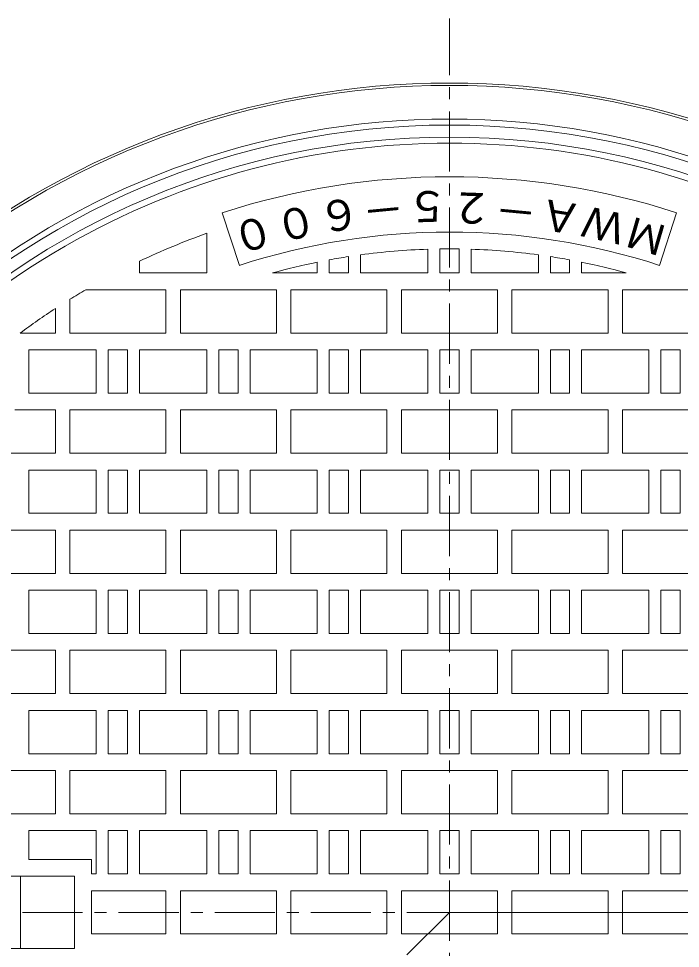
# Model space of a CAD drawing. Units: millimetres, scale not verified. Extents: x -884 to 950, y -677 to 695.
# Drawn here: x -528.2 to -252.7, y 308.7 to 695.5 of the extents above; entities that cross this region are included whole.
import ezdxf
from ezdxf.enums import TextEntityAlignment as Align

# ---------------------------------------------------------------- set-up
doc = ezdxf.new("R2010")
doc.units = ezdxf.units.MM
doc.header["$LTSCALE"] = 5
doc.linetypes.add('CHAIN1', pattern=[8, 5, -1, 1, -1])
for name, color, linetype, lineweight in [('8-1', 2, 'Continuous', 9), ('8-2', 3, 'Continuous', 9), ('8-5', 7, 'Continuous', 9)]:
    doc.layers.add(name, color=color, linetype=linetype, lineweight=lineweight)
doc.styles.add('ＭＳ ゴシック', font='')
doc.styles.get('ＭＳ ゴシック').set_extended_font_data('MS Gothic')

msp = doc.modelspace()

# ---------------------------------------------------------------- linework, layer by layer
at = {"layer": '8-1'}
for centre, radius, start, end in [((-348.876, 323.701), 345, 89.99998, 130.63274), ((-348.876, 323.701), 344, 89.99998, 130.63275), ((-348.875, 323.701), 345, 49.36726, 90.00002), ((-348.875, 323.701), 344, 49.36725, 90.00002), ((-348.876, 323.701), 330, 90, 130.55643), ((-348.876, 323.701), 330, 49.44357, 90), ((-348.876, 323.701), 327.5, 90, 270), ((-348.876, 323.701), 327.5, 270, 90), ((-348.876, 323.701), 322.5, 90, 270), ((-348.876, 323.701), 322.5, 270, 90)]:
    msp.add_arc(centre, radius, start, end, dxfattribs=at)
at = {"layer": '8-2', "linetype": 'CHAIN1'}
for p, q in [((-348.876, -48.091), (-348.875, 695.494)), ((18.444, 323.701), (-739.031, 323.702))]:
    msp.add_line(p, q, dxfattribs=at)
at = {"layer": '8-2'}
for p, q in [((-436.327, 592.85), (-443.435, 614.725)), ((-261.423, 592.85), (-254.316, 614.725)), ((-449.875, 606.189), (-449.875, 589.701)), ((-357.875, 599.555), (-357.875, 589.701)), ((-352.875, 599.672), (-352.875, 589.701)), ((-344.875, 599.672), (-344.875, 589.701)), ((-339.875, 599.555), (-339.875, 589.701)), ((-390.875, 596.487), (-390.875, 589.701)), ((-385.875, 597.21), (-385.875, 589.701)), ((-311.876, 597.21), (-311.876, 589.701)), ((-306.876, 596.487), (-306.876, 589.701)), ((-477.875, 594.55), (-477.875, 589.701)), ((-403.875, 594.166), (-403.875, 589.701)), ((-398.875, 595.135), (-398.875, 589.701)), ((-298.875, 595.135), (-298.875, 589.701)), ((-293.875, 594.166), (-293.875, 589.701)), ((-449.875, 589.701), (-477.875, 589.701)), ((-403.875, 589.701), (-422.496, 589.701)), ((-398.875, 589.701), (-390.875, 589.701)), ((-357.875, 589.701), (-385.875, 589.701)), ((-352.875, 589.701), (-344.875, 589.701)), ((-339.875, 589.701), (-311.876, 589.701)), ((-298.875, 589.701), (-306.876, 589.701)), ((-293.875, 589.701), (-275.254, 589.701)), ((-500.266, 582.701), (-466.875, 582.701)), ((-466.875, 564.701), (-466.875, 582.701)), ((-420.875, 564.701), (-420.875, 582.701)), ((-374.875, 564.701), (-374.875, 582.701)), ((-368.875, 582.701), (-328.876, 582.701)), ((-368.875, 564.701), (-368.875, 582.701)), ((-328.876, 564.701), (-328.876, 582.701)), ((-322.875, 564.701), (-322.875, 582.701)), ((-276.875, 564.701), (-276.875, 582.701)), ((-506.875, 564.701), (-506.875, 578.723)), ((-512.875, 564.701), (-512.875, 574.907)), ((-512.875, 564.701), (-527.535, 564.701)), ((-466.875, 564.701), (-506.875, 564.701)), ((-420.875, 564.701), (-460.875, 564.701)), ((-374.875, 564.701), (-414.875, 564.701)), ((-368.875, 564.701), (-328.876, 564.701)), ((-322.875, 564.701), (-282.876, 564.701)), ((-276.875, 564.701), (-236.876, 564.701)), ((-523.875, 557.701), (-523.875, 539.701)), ((-495.875, 557.701), (-523.875, 557.701)), ((-495.875, 557.701), (-495.875, 539.701)), ((-490.875, 557.701), (-490.875, 539.701)), ((-490.875, 557.701), (-482.875, 557.701)), ((-482.875, 557.701), (-482.875, 539.701)), ((-477.875, 557.701), (-477.875, 539.701)), ((-449.875, 557.701), (-477.875, 557.701)), ((-449.875, 557.701), (-449.875, 539.701)), ((-444.875, 557.701), (-444.875, 539.701)), ((-444.875, 557.701), (-436.875, 557.701)), ((-436.875, 557.701), (-436.876, 539.701)), ((-431.875, 557.701), (-431.876, 539.701)), ((-403.875, 557.701), (-431.875, 557.701)), ((-403.875, 557.701), (-403.875, 539.701)), ((-398.875, 557.701), (-398.875, 539.701)), ((-398.875, 557.701), (-390.875, 557.701)), ((-390.875, 557.701), (-390.875, 539.701)), ((-385.875, 557.701), (-385.875, 539.701)), ((-357.875, 557.701), (-385.875, 557.701)), ((-357.875, 557.701), (-357.875, 539.701)), ((-352.875, 557.701), (-344.875, 557.701)), ((-352.875, 557.701), (-352.875, 539.701)), ((-344.875, 557.701), (-344.875, 539.701)), ((-339.875, 557.701), (-311.876, 557.701)), ((-339.875, 557.701), (-339.875, 539.701)), ((-311.876, 557.701), (-311.876, 539.701)), ((-306.876, 557.701), (-306.876, 539.701)), ((-298.875, 557.701), (-306.876, 557.701)), ((-298.875, 557.701), (-298.875, 539.701)), ((-293.875, 557.701), (-265.875, 557.701)), ((-293.875, 557.701), (-293.875, 539.701)), ((-265.875, 557.701), (-265.875, 539.701)), ((-260.875, 557.701), (-260.875, 539.701)), ((-252.875, 557.701), (-260.875, 557.701)), ((-252.875, 557.701), (-252.875, 539.701)), ((-495.875, 539.701), (-523.875, 539.701)), ((-490.875, 539.701), (-482.875, 539.701)), ((-449.875, 539.701), (-477.875, 539.701)), ((-444.875, 539.701), (-436.876, 539.701)), ((-403.875, 539.701), (-431.876, 539.701)), ((-398.875, 539.701), (-390.875, 539.701)), ((-357.875, 539.701), (-385.875, 539.701)), ((-352.875, 539.701), (-344.875, 539.701)), ((-339.875, 539.701), (-311.876, 539.701)), ((-298.875, 539.701), (-306.876, 539.701)), ((-293.875, 539.701), (-265.875, 539.701)), ((-252.875, 539.701), (-260.875, 539.701)), ((-529.755, 532.701), (-512.875, 532.701)), ((-512.875, 514.701), (-512.875, 532.701)), ((-466.875, 514.701), (-466.875, 532.701)), ((-420.875, 514.701), (-420.875, 532.701)), ((-374.875, 514.701), (-374.875, 532.701)), ((-368.875, 532.701), (-328.876, 532.701)), ((-368.875, 514.701), (-368.875, 532.701)), ((-328.876, 514.701), (-328.876, 532.701)), ((-322.875, 514.701), (-322.875, 532.701)), ((-276.875, 514.701), (-276.875, 532.701)), ((-512.875, 514.701), (-533.873, 514.701)), ((-466.875, 514.701), (-506.875, 514.701)), ((-420.875, 514.701), (-460.875, 514.701)), ((-374.875, 514.701), (-414.875, 514.701)), ((-368.875, 514.701), (-328.876, 514.701)), ((-322.875, 514.701), (-282.876, 514.701)), ((-276.875, 514.701), (-236.876, 514.701)), ((-523.875, 507.701), (-523.875, 489.701)), ((-495.875, 507.701), (-523.875, 507.701)), ((-495.875, 507.701), (-495.875, 489.701)), ((-490.875, 507.701), (-490.875, 489.701)), ((-490.875, 507.701), (-482.875, 507.701)), ((-482.875, 507.701), (-482.875, 489.701)), ((-477.875, 507.701), (-477.875, 489.701)), ((-449.875, 507.701), (-477.875, 507.701)), ((-449.875, 507.701), (-449.875, 489.701)), ((-444.875, 507.701), (-444.875, 489.701)), ((-444.875, 507.701), (-436.876, 507.701)), ((-436.876, 507.701), (-436.876, 489.701)), ((-431.876, 507.701), (-431.876, 489.701)), ((-403.875, 507.701), (-431.876, 507.701)), ((-403.875, 507.701), (-403.875, 489.701)), ((-398.875, 507.701), (-398.875, 489.701)), ((-398.875, 507.701), (-390.875, 507.701)), ((-390.875, 507.701), (-390.875, 489.701)), ((-385.875, 507.701), (-385.875, 489.701)), ((-357.875, 507.701), (-385.875, 507.701)), ((-357.875, 507.701), (-357.875, 489.701)), ((-352.875, 507.701), (-344.875, 507.701)), ((-352.875, 507.701), (-352.875, 489.701)), ((-344.875, 507.701), (-344.875, 489.701)), ((-339.875, 507.701), (-311.876, 507.701)), ((-339.875, 507.701), (-339.875, 489.701)), ((-311.876, 507.701), (-311.876, 489.701)), ((-306.876, 507.701), (-306.876, 489.701)), ((-298.875, 507.701), (-306.876, 507.701)), ((-298.875, 507.701), (-298.875, 489.701)), ((-293.875, 507.701), (-265.875, 507.701)), ((-293.875, 507.701), (-293.875, 489.701)), ((-265.875, 507.701), (-265.875, 489.701)), ((-260.875, 507.701), (-260.875, 489.701)), ((-252.876, 507.701), (-260.875, 507.701)), ((-252.876, 507.701), (-252.876, 489.701)), ((-495.875, 489.701), (-523.875, 489.701)), ((-490.875, 489.701), (-482.875, 489.701)), ((-449.875, 489.701), (-477.875, 489.701)), ((-444.875, 489.701), (-436.876, 489.701)), ((-403.875, 489.701), (-431.876, 489.701)), ((-398.875, 489.701), (-390.875, 489.701)), ((-357.875, 489.701), (-385.875, 489.701)), ((-352.875, 489.701), (-344.875, 489.701)), ((-339.875, 489.701), (-311.876, 489.701)), ((-298.875, 489.701), (-306.876, 489.701)), ((-293.875, 489.701), (-265.875, 489.701)), ((-252.876, 489.701), (-260.875, 489.701)), ((-512.875, 464.701), (-512.875, 482.701)), ((-466.875, 464.701), (-466.875, 482.701)), ((-420.875, 464.701), (-420.875, 482.701)), ((-374.875, 464.701), (-374.875, 482.701)), ((-368.875, 482.701), (-328.876, 482.701)), ((-368.875, 464.701), (-368.875, 482.701)), ((-328.876, 464.701), (-328.876, 482.701)), ((-322.875, 464.701), (-322.875, 482.701)), ((-282.876, 482.701), (-322.875, 482.701)), ((-282.876, 464.701), (-282.876, 482.701)), ((-276.875, 464.701), (-276.875, 482.701)), ((-512.875, 464.701), (-552.875, 464.701)), ((-466.875, 464.701), (-506.875, 464.701)), ((-420.875, 464.701), (-460.875, 464.701)), ((-374.875, 464.701), (-414.875, 464.701)), ((-368.875, 464.701), (-328.876, 464.701)), ((-322.875, 464.701), (-282.876, 464.701)), ((-276.875, 464.701), (-236.876, 464.701)), ((-523.875, 457.701), (-523.875, 439.701)), ((-495.875, 457.701), (-523.875, 457.701)), ((-495.875, 457.701), (-495.875, 439.701)), ((-490.876, 457.701), (-490.876, 439.701)), ((-490.876, 457.701), (-482.875, 457.701)), ((-482.875, 457.701), (-482.875, 439.701)), ((-477.875, 457.701), (-477.875, 439.701)), ((-449.875, 457.701), (-477.875, 457.701)), ((-449.875, 457.701), (-449.875, 439.701)), ((-444.875, 457.701), (-444.875, 439.701)), ((-444.875, 457.701), (-436.876, 457.701)), ((-436.876, 457.701), (-436.876, 439.701)), ((-431.876, 457.701), (-431.876, 439.701)), ((-403.876, 457.701), (-431.876, 457.701)), ((-403.876, 457.701), (-403.876, 439.701)), ((-398.876, 457.701), (-398.876, 439.701)), ((-398.876, 457.701), (-390.875, 457.701)), ((-390.875, 457.701), (-390.875, 439.701)), ((-385.875, 457.701), (-385.875, 439.701)), ((-357.875, 457.701), (-385.875, 457.701)), ((-357.875, 457.701), (-357.875, 439.701)), ((-352.875, 457.701), (-344.875, 457.701)), ((-352.875, 457.701), (-352.875, 439.701)), ((-344.875, 457.701), (-344.875, 439.701)), ((-339.875, 457.701), (-339.875, 439.701)), ((-339.875, 457.701), (-311.876, 457.701)), ((-311.876, 457.701), (-311.876, 439.701)), ((-306.876, 457.701), (-306.876, 439.701)), ((-298.875, 457.701), (-306.876, 457.701)), ((-298.875, 457.701), (-298.875, 439.701)), ((-293.875, 457.701), (-265.875, 457.701)), ((-293.875, 457.701), (-293.875, 439.701)), ((-265.875, 457.701), (-265.875, 439.701)), ((-260.875, 457.701), (-260.875, 439.701)), ((-252.876, 457.701), (-260.875, 457.701)), ((-252.876, 457.701), (-252.876, 439.701)), ((-495.875, 439.701), (-523.875, 439.701)), ((-490.876, 439.701), (-482.875, 439.701)), ((-449.875, 439.701), (-477.875, 439.701)), ((-444.875, 439.701), (-436.876, 439.701)), ((-403.876, 439.701), (-431.876, 439.701)), ((-398.876, 439.701), (-390.875, 439.701)), ((-357.875, 439.701), (-385.875, 439.701)), ((-352.875, 439.701), (-344.875, 439.701)), ((-339.875, 439.701), (-311.876, 439.701)), ((-298.875, 439.701), (-306.876, 439.701)), ((-293.875, 439.701), (-265.875, 439.701)), ((-252.876, 439.701), (-260.875, 439.701)), ((-512.876, 414.701), (-512.876, 432.701)), ((-466.875, 414.701), (-466.875, 432.701)), ((-420.875, 414.701), (-420.875, 432.701)), ((-374.875, 414.701), (-374.875, 432.701)), ((-368.875, 432.701), (-328.876, 432.701)), ((-368.875, 414.701), (-368.875, 432.701)), ((-328.876, 414.701), (-328.876, 432.701)), ((-322.875, 414.701), (-322.875, 432.701)), ((-276.875, 414.701), (-276.875, 432.701)), ((-512.876, 414.701), (-552.875, 414.701)), ((-466.875, 414.701), (-506.875, 414.701)), ((-420.875, 414.701), (-460.876, 414.701)), ((-374.875, 414.701), (-414.875, 414.701)), ((-368.875, 414.701), (-328.876, 414.701)), ((-322.875, 414.701), (-282.876, 414.701)), ((-276.875, 414.701), (-236.876, 414.701)), ((-523.875, 407.701), (-523.875, 389.701)), ((-495.875, 407.701), (-523.875, 407.701)), ((-495.875, 407.701), (-495.875, 389.701)), ((-490.875, 407.701), (-490.875, 389.701)), ((-490.875, 407.701), (-482.875, 407.701)), ((-482.875, 407.701), (-482.875, 389.701)), ((-477.875, 407.701), (-477.875, 389.701)), ((-449.875, 407.701), (-477.875, 407.701)), ((-449.875, 407.701), (-449.875, 389.701)), ((-444.875, 407.702), (-444.875, 389.701)), ((-444.875, 407.702), (-436.876, 407.702)), ((-436.876, 407.702), (-436.876, 389.701)), ((-431.876, 407.702), (-431.876, 389.701)), ((-403.876, 407.702), (-431.876, 407.702)), ((-403.876, 407.702), (-403.876, 389.701)), ((-398.876, 407.702), (-398.876, 389.701)), ((-398.876, 407.702), (-390.875, 407.702)), ((-390.875, 407.702), (-390.875, 389.701)), ((-385.875, 407.702), (-385.875, 389.701)), ((-357.875, 407.702), (-385.875, 407.702)), ((-357.875, 407.702), (-357.875, 389.701)), ((-352.875, 407.702), (-344.875, 407.702)), ((-352.875, 407.702), (-352.875, 389.701)), ((-344.875, 407.702), (-344.875, 389.701)), ((-339.875, 407.702), (-311.876, 407.702)), ((-339.875, 407.702), (-339.875, 389.701)), ((-311.876, 407.702), (-311.876, 389.701)), ((-306.876, 407.702), (-306.876, 389.701)), ((-298.875, 407.702), (-306.876, 407.702)), ((-298.875, 407.702), (-298.875, 389.701)), ((-293.875, 407.702), (-265.875, 407.702)), ((-293.875, 407.702), (-293.875, 389.701)), ((-265.875, 407.702), (-265.875, 389.701)), ((-260.875, 407.702), (-260.875, 389.701)), ((-252.876, 407.702), (-260.875, 407.702)), ((-252.876, 407.702), (-252.876, 389.701)), ((-495.875, 389.701), (-523.875, 389.701)), ((-490.875, 389.701), (-482.875, 389.701)), ((-449.875, 389.701), (-477.875, 389.701)), ((-444.875, 389.701), (-436.876, 389.701)), ((-403.876, 389.701), (-431.876, 389.701)), ((-398.876, 389.701), (-390.875, 389.701)), ((-357.875, 389.701), (-385.875, 389.701)), ((-352.875, 389.701), (-344.875, 389.701)), ((-339.875, 389.701), (-311.876, 389.701)), ((-298.875, 389.701), (-306.876, 389.701)), ((-293.875, 389.701), (-265.875, 389.701)), ((-252.876, 389.701), (-260.875, 389.701)), ((-512.876, 364.701), (-512.876, 382.701)), ((-466.875, 364.701), (-466.875, 382.701)), ((-460.876, 364.701), (-460.876, 382.701)), ((-460.876, 382.701), (-420.875, 382.701)), ((-374.875, 364.702), (-374.875, 382.701)), ((-368.875, 382.701), (-328.876, 382.701)), ((-368.875, 364.702), (-368.875, 382.701)), ((-328.876, 364.702), (-328.876, 382.701)), ((-322.875, 364.702), (-322.875, 382.701)), ((-236.876, 382.701), (-276.875, 382.701)), ((-276.875, 364.701), (-276.875, 382.701)), ((-512.876, 364.701), (-552.875, 364.701)), ((-466.875, 364.701), (-506.875, 364.701)), ((-374.875, 364.702), (-414.875, 364.702)), ((-368.875, 364.702), (-328.876, 364.702)), ((-322.875, 364.702), (-282.876, 364.702)), ((-236.876, 364.701), (-276.875, 364.701)), ((-495.875, 357.701), (-523.875, 357.701)), ((-523.875, 357.701), (-523.875, 345.701)), ((-495.875, 357.701), (-495.875, 339.701)), ((-490.875, 357.701), (-490.875, 339.701)), ((-490.875, 357.701), (-482.875, 357.701)), ((-482.875, 357.701), (-482.875, 339.701)), ((-477.875, 357.701), (-477.875, 339.701)), ((-449.875, 357.701), (-477.875, 357.701)), ((-449.875, 357.701), (-449.875, 339.701)), ((-444.875, 357.701), (-444.875, 339.701)), ((-444.875, 357.701), (-436.876, 357.701)), ((-436.876, 357.701), (-436.876, 339.701)), ((-431.876, 357.701), (-431.876, 339.701)), ((-403.876, 357.701), (-431.876, 357.701)), ((-403.876, 357.701), (-403.876, 339.701)), ((-398.876, 357.701), (-398.876, 339.701)), ((-398.876, 357.701), (-390.875, 357.701)), ((-390.875, 357.701), (-390.875, 339.701)), ((-385.875, 357.701), (-385.875, 339.701)), ((-357.875, 357.701), (-385.875, 357.701)), ((-357.875, 357.701), (-357.875, 339.701)), ((-352.875, 357.701), (-344.875, 357.701)), ((-352.875, 357.701), (-352.875, 339.701)), ((-344.875, 357.701), (-344.875, 339.701)), ((-339.875, 357.701), (-311.876, 357.701)), ((-339.875, 357.701), (-339.875, 339.701)), ((-311.876, 357.701), (-311.876, 339.701)), ((-306.876, 357.701), (-306.876, 339.701)), ((-298.875, 357.701), (-306.876, 357.701)), ((-298.875, 357.701), (-298.875, 339.701)), ((-293.875, 357.701), (-265.875, 357.701)), ((-293.875, 357.701), (-293.875, 339.701)), ((-265.875, 357.701), (-265.875, 339.701)), ((-260.875, 357.701), (-260.875, 339.701)), ((-252.876, 357.701), (-260.875, 357.701)), ((-252.876, 357.701), (-252.876, 339.701)), ((-497.876, 345.701), (-523.875, 345.701)), ((-497.876, 339.701), (-497.876, 345.701)), ((-504.876, 338.701), (-560.876, 338.701)), ((-527.376, 323.702), (-527.376, 338.701)), ((-504.876, 323.702), (-504.876, 338.701)), ((-495.875, 339.701), (-497.876, 339.701)), ((-490.875, 339.701), (-482.875, 339.701)), ((-449.875, 339.701), (-477.875, 339.701)), ((-444.875, 339.701), (-436.876, 339.701)), ((-403.876, 339.701), (-431.876, 339.701)), ((-398.876, 339.701), (-390.875, 339.701)), ((-357.875, 339.701), (-385.875, 339.701)), ((-352.875, 339.701), (-344.875, 339.701)), ((-339.875, 339.701), (-311.876, 339.701)), ((-298.875, 339.701), (-306.876, 339.701)), ((-293.875, 339.701), (-265.875, 339.701)), ((-252.876, 339.701), (-260.875, 339.701)), ((-466.875, 332.701), (-497.876, 332.701)), ((-497.876, 323.702), (-497.876, 332.701)), ((-466.875, 323.702), (-466.875, 332.701)), ((-460.875, 323.702), (-460.875, 332.701)), ((-420.875, 332.701), (-460.875, 332.701)), ((-420.875, 323.701), (-420.875, 332.701)), ((-420.875, 323.701), (-420.875, 332.701)), ((-414.875, 332.701), (-374.875, 332.701)), ((-414.875, 323.701), (-414.875, 332.701)), ((-374.875, 323.701), (-374.875, 332.701)), ((-368.875, 332.701), (-328.876, 332.701)), ((-368.875, 323.701), (-368.875, 332.701)), ((-328.876, 323.701), (-328.876, 332.701)), ((-282.876, 332.701), (-322.875, 332.701)), ((-322.875, 323.701), (-322.875, 332.701)), ((-282.876, 323.701), (-282.876, 332.701)), ((-276.875, 332.701), (-236.876, 332.701)), ((-276.875, 323.701), (-276.875, 332.701)), ((-276.875, 323.701), (-276.875, 332.701)), ((-527.376, 323.701), (-527.376, 308.702)), ((-504.876, 323.701), (-504.876, 308.702)), ((-497.876, 323.701), (-497.876, 314.702)), ((-466.875, 323.701), (-466.875, 314.702)), ((-460.875, 323.701), (-460.875, 314.702)), ((-420.875, 323.701), (-420.875, 314.702)), ((-420.875, 323.701), (-420.875, 314.702)), ((-414.875, 323.701), (-414.875, 314.702)), ((-374.875, 323.701), (-374.875, 314.702)), ((-368.875, 323.701), (-368.875, 314.702)), ((-328.876, 323.701), (-328.876, 314.702)), ((-322.875, 323.701), (-322.875, 314.702)), ((-282.876, 323.701), (-282.876, 314.702)), ((-276.875, 323.701), (-276.875, 314.702)), ((-276.875, 323.701), (-276.875, 314.702)), ((-466.875, 314.702), (-497.876, 314.702)), ((-420.875, 314.702), (-460.875, 314.702)), ((-414.875, 314.702), (-374.875, 314.702)), ((-368.875, 314.702), (-328.876, 314.702)), ((-282.876, 314.702), (-322.875, 314.702)), ((-276.875, 314.702), (-236.876, 314.702)), ((-504.876, 308.702), (-560.876, 308.702))]:
    msp.add_line(p, q, dxfattribs=at)
for points in [[(-460.875, 564.701), (-460.875, 582.701), (-420.875, 582.701)], [(-414.875, 564.701), (-414.875, 582.701), (-374.875, 582.701)], [(-282.876, 564.701), (-282.876, 582.701), (-322.875, 582.701)], [(-236.876, 564.701), (-236.876, 582.701), (-276.875, 582.701)], [(-506.875, 514.701), (-506.875, 532.701), (-466.875, 532.701)], [(-460.875, 514.701), (-460.875, 532.701), (-420.875, 532.701)], [(-414.875, 514.701), (-414.875, 532.701), (-374.875, 532.701)], [(-282.876, 514.701), (-282.876, 532.701), (-322.875, 532.701)], [(-236.876, 514.701), (-236.876, 532.701), (-276.875, 532.701)], [(-552.875, 464.701), (-552.875, 482.701), (-512.875, 482.701)], [(-506.875, 464.701), (-506.875, 482.701), (-466.875, 482.701)], [(-460.875, 464.701), (-460.875, 482.701), (-420.875, 482.701)], [(-414.875, 464.701), (-414.875, 482.701), (-374.875, 482.701)], [(-236.876, 464.701), (-236.876, 482.701), (-276.875, 482.701)], [(-552.875, 414.701), (-552.875, 432.701), (-512.876, 432.701)], [(-506.875, 414.701), (-506.875, 432.701), (-466.875, 432.701)], [(-460.876, 414.701), (-460.876, 432.701), (-420.875, 432.701)], [(-414.875, 414.701), (-414.875, 432.701), (-374.875, 432.701)], [(-282.876, 414.701), (-282.876, 432.701), (-322.875, 432.701)], [(-236.876, 414.701), (-236.876, 432.701), (-276.875, 432.701)], [(-552.875, 364.701), (-552.875, 382.701), (-512.876, 382.701)], [(-506.875, 364.701), (-506.875, 382.701), (-466.875, 382.701)], [(-460.876, 364.701), (-420.875, 364.701), (-420.875, 382.701)], [(-414.875, 364.702), (-414.875, 382.701), (-374.875, 382.701)], [(-282.876, 364.702), (-282.876, 382.701), (-322.875, 382.701)]]:
    msp.add_lwpolyline(points, dxfattribs=at)
for radius, start, end in [(320, 359.99994, 179.99994), (306, 71.99994, 108), (300, 109.67387, 115.46751), (283, 71.99995, 107.99998), (276, 91.86867, 97.7041), (276, 89.16959, 90.83037), (276, 82.29585, 88.13129), (276, 98.75288, 100.4373), (276, 79.56265, 81.24707), (276, 101.49458, 105.4705), (276, 74.52945, 78.50537), (300, 120.30722, 121.78047), (300, 123.1386, 126.55043), (320, 180.00003, 0.00003)]:
    msp.add_arc((-348.876, 323.701), radius, start, end, dxfattribs=at)
at = {"layer": '8-5', "color": 4, "linetype": 'CHAIN1'}
for q in [(-642.301, 30.276), (50.258, 323.701)]:
    msp.add_line((-348.876, 323.701), q, dxfattribs=at)

# ---------------------------------------------------------------- texts
at = {"layer": '8-2', "color": 4, "style": 'ＭＳ ゴシック'}
for s, rotation, p in [('５', 181.8, (-349.664, 627.852)), ('２', 178.2, (-330.586, 626.638)), ('６', 189, (-387.717, 625.25)), ('Ａ', 171, (-292.748, 621.775)), ('０', 192.6, (-406.554, 622.235)), ('－', 185.4, (-368.727, 627.076)), ('－', 174.6, (-311.595, 624.728)), ('Ｗ', 167.4, (-274.123, 617.644)), ('０', 196.2, (-425.165, 618.042)), ('Ｍ', 163.8, (-255.794, 612.351))]:
    msp.add_text(s, height=12.83, rotation=rotation, dxfattribs=at).set_placement(p, align=Align.BOTTOM_LEFT)

doc.saveas('drawing.dxf')
